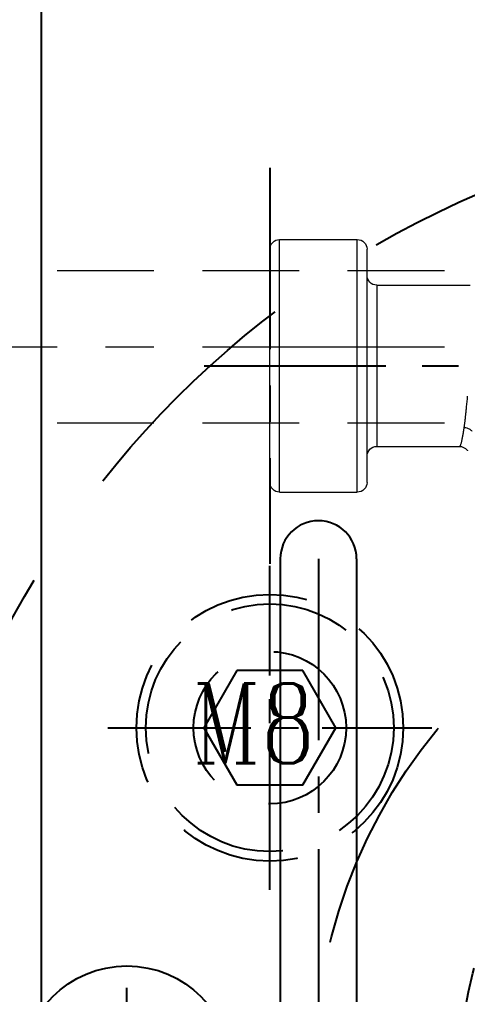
# Model space of a CAD drawing. Header units: inches. Extents: x 149964 to 151052, y -48230 to -47460.
# Drawn here: x 150826.3 to 150849.8, y -47664.7 to -47613.5 of the extents above; entities that cross this region are included whole.
import ezdxf

# ---------------------------------------------------------------- set-up
doc = ezdxf.new("R2010")
doc.units = ezdxf.units.IN
doc.header["$LTSCALE"] = 2
doc.header["$MEASUREMENT"] = 0
for name, pattern in [('CENTER', [50.8, 31.75, -6.35, 6.35, -6.35]), ('CENTER2', [1.125, 0.75, -0.125, 0.125, -0.125]), ('HIDDEN', [9.525, 6.35, -3.175])]:
    doc.linetypes.add(name, pattern=pattern)
doc.layers.get('0').update_dxf_attribs({"linetype": 'CONTINUOUS'})
for name, color, linetype in [('CAV-COR', 1, 'CONTINUOUS'), ('DEFAULT_1', 7, 'CENTER'), ('Ru', 8, 'CONTINUOUS'), ('SCREW', 52, 'HIDDEN')]:
    doc.layers.add(name, color=color, linetype=linetype)
for name, color, linetype, lineweight in [('dim', 3, 'CONTINUOUS', 15), ('PRODUCT', 1, 'CONTINUOUS', 15), ('WR', 122, 'HIDDEN', 18)]:
    doc.layers.add(name, color=color, linetype=linetype, lineweight=lineweight)
doc.styles.add('ROMANC', font='romanc', dxfattribs={"width": 0.6, "height": 1})

# ---------------------------------------------------------------- blocks, each defined once
blk = doc.blocks.new('20160720.142035')
at = {"layer": 'DEFAULT_1', "color": 2, "linetype": 'CENTER', "ltscale": 0.15}
for p, q in [((0, 3.442), (0, -55.79)), ((-10.4, 0), (10.4, 0))]:
    blk.add_line(p, q, dxfattribs=at)
at = {"layer": 'PRODUCT', "linetype": 'ByBlock'}
for p, q in [((6.12, 0), (-6.12, 0)), ((-6.63, -0.51), (-6.63, -4.59)), ((6.63, -0.51), (-6.63, -0.51)), ((6.63, -0.51), (6.63, -4.59)), ((6.63, -4.59), (-6.63, -4.59)), ((6.12, -5.1), (-6.12, -5.1)), ((-4.233, -5.61), (-4.233, -10.511)), ((-4.233, -5.61), (4.233, -5.61)), ((4.233, -5.61), (4.233, -9.956))]:
    blk.add_line(p, q, dxfattribs=at)
for centre, start, end in [((-6.12, -0.51), 90, 180), ((6.12, -0.51), 0, 90), ((-6.12, -4.59), 180, 270), ((6.12, -4.59), 270, 0), ((-4.743, -5.61), 0, 90), ((4.743, -5.61), 90, 180)]:
    blk.add_arc(centre, 0.51, start, end, dxfattribs=at)
for points, start_tangent, end_tangent in [([(3.25, -10.194), (3.218, -10.199), (3.182, -10.204), (3.143, -10.21), (3.098, -10.216), (3.048, -10.223), (2.992, -10.23), (2.928, -10.239), (2.854, -10.248), (2.77, -10.257), (2.681, -10.267), (2.587, -10.277), (2.487, -10.288), (2.377, -10.299), (2.257, -10.312), (2.121, -10.326), (1.976, -10.342), (1.839, -10.356), (1.712, -10.367), (1.592, -10.378)], (-0.98945, -0.144874), (-0.995875, -0.090736)), ([(4.233, -9.956), (4.222, -9.976), (4.192, -9.996), (4.146, -10.016), (4.086, -10.036), (4.013, -10.057), (3.929, -10.077), (3.836, -10.097), (3.741, -10.115), (3.651, -10.131), (3.565, -10.145), (3.482, -10.158), (3.402, -10.171), (3.324, -10.183), (3.25, -10.194)], (-0.000012, -1), (-0.989452, -0.144863)), ([(3.443, -10.614), (3.345, -10.501), (3.279, -10.356), (3.25, -10.194)], (-0.764028, 0.645183), (-0.053591, 0.998563)), ([(4.233, -9.957), (4.236, -10.013), (4.281, -10.167), (4.363, -10.288), (4.452, -10.363), (4.463, -10.37)], (0.003242, -0.999995), (0.856848, -0.515568))]:
    blk.add_spline(points, degree=3, dxfattribs=dict(at, start_tangent=start_tangent, end_tangent=end_tangent))
blk = doc.blocks.new('20160804.135220')
at = {"layer": 'SCREW', "linetype": 'CENTER2', "ltscale": 5}
for p, q in [((0, -8.5), (0, 8.5)), ((-8.5, 0), (8.5, 0))]:
    blk.add_line(p, q, dxfattribs=at)
at = {"layer": 'SCREW'}
blk.add_lwpolyline([(-1.732, 3), (-3.464, 0), (-1.732, -3), (1.732, -3), (3.464, 0), (1.732, 3)], close=True, dxfattribs=at)
at = {"layer": 'SCREW', "ltscale": 0.5}
for radius in [7, 6.5, 4]:
    blk.add_circle((0, 0), radius, dxfattribs=at)
at = {"layer": 'dim', "style": 'ROMANC', "width": 0.8}
blk.add_text('M8', height=4.1865, dxfattribs=at).set_placement((-4.071, -1.858))

msp = doc.modelspace()

# ---------------------------------------------------------------- linework, layer by layer
at = {"color": 8, "linetype": 'HIDDEN'}
msp.add_line((150831.964, -47677.069), (150831.964, -47661.132), dxfattribs=at)
for centre, radius in [((150869.964, -47668.723), 50), ((150869.964, -47668.723), 28.15), ((150869.964, -47668.723), 20.5), ((150831.964, -47668.723), 5.5)]:
    msp.add_circle(centre, radius, dxfattribs=at)
at = {"layer": 'CAV-COR', "linetype": 'ByBlock'}
msp.add_line((150827.464, -47578.723), (150827.464, -47668.723), dxfattribs=at)
at = {"layer": 'Ru', "linetype": 'Continuous', "ltscale": 0.5}
for p, q in [((150840.014, -47641.853), (150840.014, -47666.223)), ((150844.014, -47641.853), (150844.014, -47666.223))]:
    msp.add_line(p, q, dxfattribs=at)
at = {"layer": 'Ru', "linetype": 'CENTER', "ltscale": 0.15}
msp.add_line((150842.014, -47641.853), (150842.014, -47668.723), dxfattribs=at)
at = {"layer": 'Ru', "linetype": 'Continuous', "ltscale": 0.5}
msp.add_arc((150842.014, -47641.853), 2, 0, 180, dxfattribs=at)
at = {"layer": 'WR', "linetype": 'HIDDEN', "ltscale": 0.4}
for p, q in [((150774.964, -47626.723), (150898.964, -47626.723)), ((150774.964, -47634.723), (150906.964, -47634.723))]:
    msp.add_line(p, q, dxfattribs=at)
at = {"layer": 'WR', "linetype": 'CENTER', "ltscale": 0.2}
msp.add_line((150774.964, -47630.723), (150902.964, -47630.723), dxfattribs=at)

# ---------------------------------------------------------------- block references
at = {"layer": 'PRODUCT', "linetype": 'ByBlock', "xscale": -1, "rotation": 89.99999999999999}
msp.add_blockref('20160720.142035', (150839.464, -47631.723), dxfattribs=at)
at = {"layer": 'SCREW', "linetype": 'ByBlock'}
msp.add_blockref('20160804.135220', (150839.464, -47650.723), dxfattribs=at)

doc.saveas('drawing.dxf')
